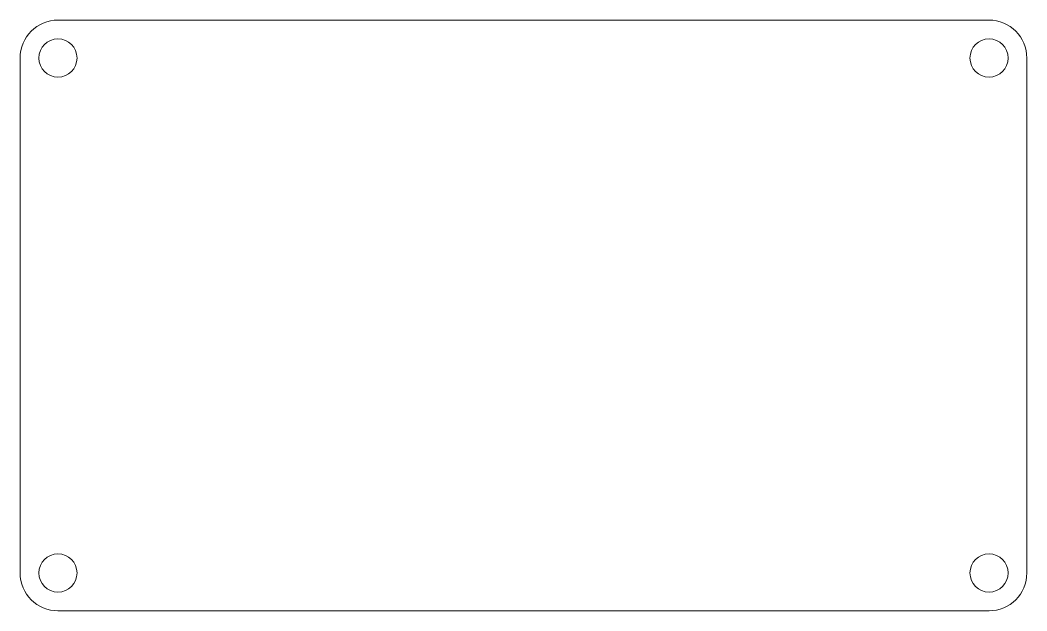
# Model space of a CAD drawing. Header units: inches. Extents: x -7.96 to -4.63, y 3.1 to 5.05.
import ezdxf

# ---------------------------------------------------------------- set-up
doc = ezdxf.new("R2010")
doc.units = ezdxf.units.IN
doc.header["$MEASUREMENT"] = 0
doc.layers.add('Layer 1', color=7, linetype='Continuous')

msp = doc.modelspace()

# ---------------------------------------------------------------- linework, layer by layer
at = {"layer": 'Layer 1', "lineweight": 0}
for points in [[(-7.8323, 5.0504), (-4.7573, 5.0504)], [(-4.7573, 3.1004), (-7.8323, 3.1004)]]:
    msp.add_lwpolyline(points, dxfattribs=at)
for points, knots in [([(-7.8323, 5.0504), (-7.9013, 5.0504), (-7.9573, 4.9944), (-7.9573, 4.9254), (-7.9573, 4.9254), (-7.9573, 3.2254), (-7.9573, 3.2254), (-7.9573, 3.1564), (-7.9013, 3.1004), (-7.8323, 3.1004)], [0, 0, 0, 0, 1, 1, 1, 2, 2, 2, 3, 3, 3, 3]), ([(-4.7573, 3.1004), (-4.6882, 3.1004), (-4.6323, 3.1564), (-4.6323, 3.2254), (-4.6323, 3.2254), (-4.6323, 4.9254), (-4.6323, 4.9254), (-4.6323, 4.9944), (-4.6882, 5.0504), (-4.7573, 5.0504)], [0, 0, 0, 0, 1, 1, 1, 2, 2, 2, 3, 3, 3, 3]), ([(-7.7693, 4.9254), (-7.7693, 4.8906), (-7.7974, 4.8624), (-7.8323, 4.8624), (-7.867, 4.8624), (-7.8952, 4.8906), (-7.8952, 4.9254), (-7.8952, 4.9602), (-7.867, 4.9884), (-7.8323, 4.9884), (-7.7974, 4.9884), (-7.7693, 4.9602), (-7.7693, 4.9254), (-7.7693, 4.9254), (-7.7693, 4.9254), (-7.7693, 4.9254)], [0, 0, 0, 0, 1, 1, 1, 2, 2, 2, 3, 3, 3, 4, 4, 4, 5, 5, 5, 5]), ([(-4.7573, 4.8624), (-4.792, 4.8624), (-4.8202, 4.8906), (-4.8202, 4.9254), (-4.8202, 4.9602), (-4.792, 4.9884), (-4.7573, 4.9884), (-4.7225, 4.9884), (-4.6943, 4.9602), (-4.6943, 4.9254), (-4.6943, 4.8906), (-4.7225, 4.8624), (-4.7573, 4.8624), (-4.7573, 4.8624), (-4.7573, 4.8624), (-4.7573, 4.8624)], [0, 0, 0, 0, 1, 1, 1, 2, 2, 2, 3, 3, 3, 4, 4, 4, 5, 5, 5, 5]), ([(-7.8323, 3.2884), (-7.7974, 3.2884), (-7.7693, 3.2602), (-7.7693, 3.2254), (-7.7693, 3.1906), (-7.7974, 3.1624), (-7.8323, 3.1624), (-7.867, 3.1624), (-7.8952, 3.1906), (-7.8952, 3.2254), (-7.8952, 3.2602), (-7.867, 3.2884), (-7.8323, 3.2884), (-7.8323, 3.2884), (-7.8323, 3.2884), (-7.8323, 3.2884)], [0, 0, 0, 0, 1, 1, 1, 2, 2, 2, 3, 3, 3, 4, 4, 4, 5, 5, 5, 5]), ([(-4.8202, 3.2254), (-4.8202, 3.2602), (-4.792, 3.2884), (-4.7573, 3.2884), (-4.7225, 3.2884), (-4.6943, 3.2602), (-4.6943, 3.2254), (-4.6943, 3.1906), (-4.7225, 3.1624), (-4.7573, 3.1624), (-4.792, 3.1624), (-4.8202, 3.1906), (-4.8202, 3.2254), (-4.8202, 3.2254), (-4.8202, 3.2254), (-4.8202, 3.2254)], [0, 0, 0, 0, 1, 1, 1, 2, 2, 2, 3, 3, 3, 4, 4, 4, 5, 5, 5, 5])]:
    msp.add_open_spline(points, degree=3, knots=knots, dxfattribs=at)

doc.saveas('drawing.dxf')
